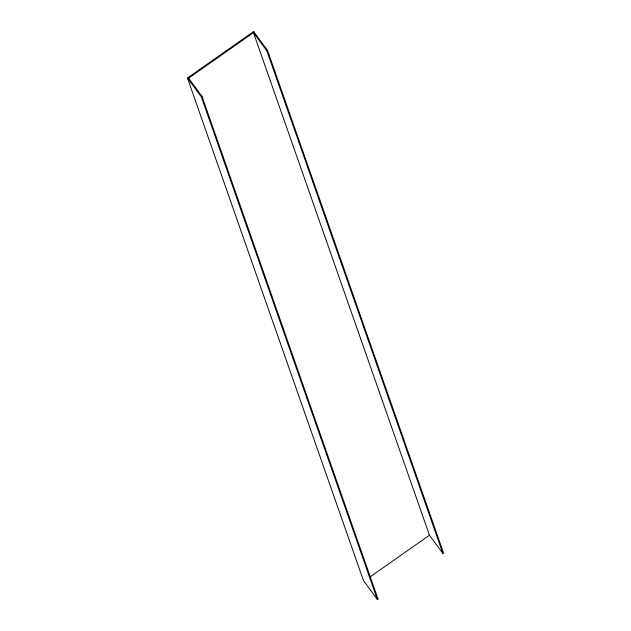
<?xml version="1.0" encoding="UTF-8"?>
<svg xmlns="http://www.w3.org/2000/svg" width="631" height="631" viewBox="0 0 631 631"><rect width="100%" height="100%" fill="white"/><g stroke="black" fill="none" stroke-linecap="round" stroke-linejoin="round"><path stroke-width="0.95" d="M188.582 78.165L202.007 96.393L378.008 598.985L377.346 599.45L363.464 580.591L187.454 77.999L253.654 31.55L267.536 50.409L443.546 553.001L442.883 553.466L429.459 535.23L253.457 32.646L188.582 78.165L189.229 80.027M377.346 599.45L201.344 96.858L202.007 96.393M442.883 553.466L266.874 50.874L267.536 50.409M370.192 576.821L429.459 535.23M253.457 32.646L266.874 50.874M187.454 77.999L201.344 96.858M376.841 597.399L378.008 598.985M253.654 31.55L254.301 33.411"/></g></svg>
